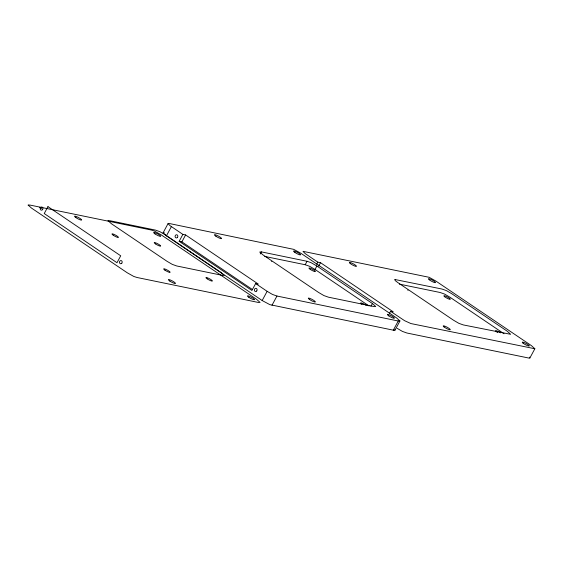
<?xml version="1.0" encoding="UTF-8"?>
<svg xmlns="http://www.w3.org/2000/svg" width="563" height="563" viewBox="0 0 563 563"><rect width="100%" height="100%" fill="white"/><g stroke="black" fill="none" stroke-linecap="round" stroke-linejoin="round"><path stroke-width="0.84" d="M163.087 232.836L166.43 235.841L262.168 300.536L269.853 304.646L394.163 330.347L394.98 330.178L399.941 320.959L396.605 317.954L300.867 253.259L293.745 249.36L169.259 223.497L168.048 223.617L163.087 232.836L164.297 232.716M168.048 223.617L170.11 225.728L182.876 234.391L185.607 234.947L258.368 284.118L255.644 283.555L251.921 290.473L179.154 241.302L182.876 234.391M394.98 330.178L394.783 329.665M166.43 235.841L171.391 226.622M179.154 241.302L181.884 241.865L185.607 234.947M260.275 253.962L261.394 251.886L307.046 261.281L310.945 262.597L316.878 266.003L372.41 303.527L375.746 306.532L374.064 306.568L328.412 297.173L323.908 295.575L318.574 292.45L263.048 254.926L259.698 252.055L261.394 251.886M262.168 300.536L267.129 291.317L255.644 283.555M271.999 305.259L276.961 296.039L398.259 320.994L399.941 320.959M264.701 256.411L305.188 264.737L307.046 261.281M316.688 264.216L317.806 262.14L320.53 262.703L393.291 311.874L390.567 311.311L389.448 313.387M369.11 306.005L315.02 269.459L316.878 266.003M318.665 266.158L320.53 262.703M370.918 306.293L372.41 303.527M393.298 330.214L398.259 320.994M397.091 328.292L402.383 331.396L406.922 333.014L529.009 358.096L529.889 357.969L534.85 348.75L531.528 345.71L435.79 281.014L429.154 277.306L302.993 251.337L305.111 253.54L317.806 262.14M534.85 348.75L410.913 323.563L404.635 320.713L390.567 311.311M399.371 284.111L440.111 292.493L444.573 294.076L449.943 297.215L504.033 333.76M305.188 264.737L309.692 266.341L315.02 269.459M276.961 296.039L272.464 294.442L267.129 291.317M181.884 241.865L252.463 289.558M39.628 207.29L41.542 208.584M529.445 357.125L529.889 357.969M361.988 304.323A3.652 0.633 28.3 0 1 361.446 302.978A3.652 0.633 28.3 0 1 366.253 305.463M271.598 261.338A3.652 0.633 28.3 0 1 271.788 261.464M497.692 332.571A3.652 0.633 28.3 0 1 495.926 330.65A3.652 0.633 28.3 0 1 500.662 332.846M407.774 290.051A3.652 0.633 28.3 0 1 408.02 290.36M28.164 205.08L31.5 208.085L127.245 272.781L133.776 276.447L137.076 277.503L258.375 302.458L260.057 302.422L256.714 299.417L160.976 234.722L154.438 231.055L151.144 230L29.846 205.045L28.164 205.08M108.089 220.731L111.425 223.736L166.958 261.26L172.285 264.385L176.789 265.982L222.448 275.377L224.13 275.342L220.787 272.337L165.262 234.813L159.927 231.689L155.43 230.091L109.771 220.696L108.089 220.731M47.954 206.635L44.231 213.546L116.991 262.717L120.714 255.799L47.954 206.635M394.945 279.508L395.127 280.522L397.971 282.682L453.504 320.206L458.873 323.345L463.335 324.928L510.662 334.309L507.333 331.283L451.808 293.759L446.431 290.614L441.976 289.037L394.945 279.508M76.005 217.663A3.983 0.69 28.3 0 0 81.614 220.034A3.983 0.69 28.3 0 0 76.73 216.685A3.983 0.69 28.3 0 0 76.005 217.663M169.829 281.064A3.983 0.69 28.3 0 0 175.445 283.435A3.983 0.69 28.3 0 0 170.554 280.085A3.983 0.69 28.3 0 0 169.829 281.064M248.874 297.32A3.983 0.69 28.3 0 0 254.49 299.692A3.983 0.69 28.3 0 0 249.599 296.349A3.983 0.69 28.3 0 0 248.874 297.32M155.05 233.919A3.983 0.69 28.3 0 0 160.666 236.291A3.983 0.69 28.3 0 0 155.775 232.948A3.983 0.69 28.3 0 0 155.05 233.919M207.205 278.854A3.652 0.633 28.3 0 0 212.35 281.028A3.652 0.633 28.3 0 0 207.867 277.96A3.652 0.633 28.3 0 0 207.205 278.854M164.959 270.163A3.652 0.633 28.3 0 0 170.103 272.337A3.652 0.633 28.3 0 0 165.621 269.269A3.652 0.633 28.3 0 0 164.959 270.163M155.508 243.92A3.652 0.633 28.3 0 0 160.652 246.087A3.652 0.633 28.3 0 0 156.169 243.026A3.652 0.633 28.3 0 0 155.508 243.92M113.254 235.228A3.652 0.633 28.3 0 0 118.399 237.403A3.652 0.633 28.3 0 0 113.916 234.335A3.652 0.633 28.3 0 0 113.254 235.228M42.485 209.668A1.598 1.358 -78.4 0 0 41.936 207.043A1.598 1.358 -78.4 0 0 40.212 209.049A1.598 1.358 -78.4 0 0 42.485 209.668M121.763 263.238A1.598 1.358 -78.4 0 0 121.214 260.613A1.598 1.358 -78.4 0 0 119.49 262.618A1.598 1.358 -78.4 0 0 121.763 263.238M388.766 315.857A3.983 0.69 28.3 0 0 394.374 318.229A3.983 0.69 28.3 0 0 389.49 314.886A3.983 0.69 28.3 0 0 388.766 315.857M309.72 299.6A3.983 0.69 28.3 0 0 315.329 301.972A3.983 0.69 28.3 0 0 310.438 298.622A3.983 0.69 28.3 0 0 309.72 299.6M215.889 236.2A3.983 0.69 28.3 0 0 221.505 238.571A3.983 0.69 28.3 0 0 216.614 235.221A3.983 0.69 28.3 0 0 215.889 236.2M294.942 252.456A3.983 0.69 28.3 0 0 300.551 254.828A3.983 0.69 28.3 0 0 295.659 251.485A3.983 0.69 28.3 0 0 294.942 252.456M177.408 237.424A1.598 1.358 -78.4 0 0 176.859 234.799A1.598 1.358 -78.4 0 0 175.135 236.805A1.598 1.358 -78.4 0 0 177.408 237.424M256.686 290.994A1.598 1.358 -78.4 0 0 256.137 288.369A1.598 1.358 -78.4 0 0 254.413 290.374A1.598 1.358 -78.4 0 0 256.686 290.994M310.227 269.346A3.652 0.633 28.3 0 0 315.371 271.521A3.652 0.633 28.3 0 0 310.889 268.452A3.652 0.633 28.3 0 0 310.227 269.346M523.111 343.191A3.983 0.69 28.3 0 0 529.121 346.062A3.983 0.69 28.3 0 0 525.18 342.987A3.983 0.69 28.3 0 0 523.111 343.191M444.059 326.927A3.983 0.69 28.3 0 0 450.069 329.798A3.983 0.69 28.3 0 0 446.135 326.723A3.983 0.69 28.3 0 0 444.059 326.927M350.235 263.526A3.983 0.69 28.3 0 0 356.245 266.398A3.983 0.69 28.3 0 0 352.304 263.322A3.983 0.69 28.3 0 0 350.235 263.526M429.28 279.79A3.983 0.69 28.3 0 0 435.29 282.661A3.983 0.69 28.3 0 0 431.357 279.586A3.983 0.69 28.3 0 0 429.28 279.79M444.622 296.708A3.652 0.633 28.3 0 0 450.133 299.347A3.652 0.633 28.3 0 0 446.522 296.525A3.652 0.633 28.3 0 0 444.622 296.708"/></g></svg>
